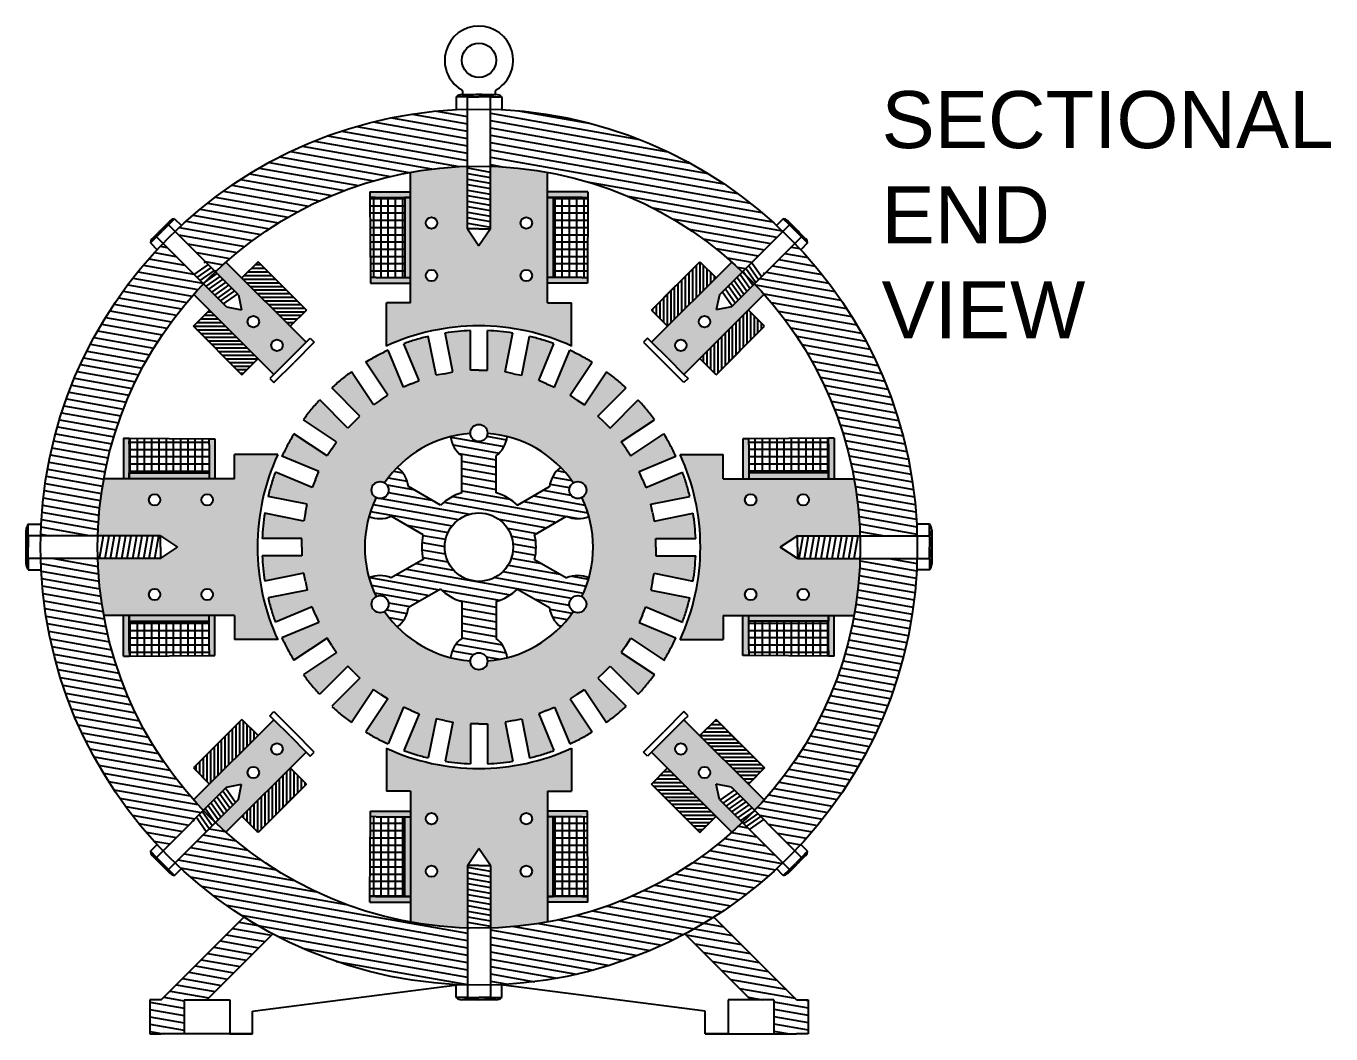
# Model space of a CAD drawing. Header units: centimetres. Extents: x 354 to 591, y 120 to 208.
# Drawn here: x 354.4 to 468.6, y 119.8 to 208.1 of the extents above; entities that cross this region are included whole.
import ezdxf

# ---------------------------------------------------------------- set-up
doc = ezdxf.new("R2010")
doc.units = ezdxf.units.CM
doc.styles.get("Standard").update_dxf_attribs({"font": 'arial_0.ttf'})
pattern_1 = [(90, (556.50316, -231.54), (-0.635, 1e-16), []), (180, (556.50316, -231.54), (-4e-18, -0.635), [])]
pattern_2 = [(180, (556.50316, -231.54003), (-4e-17, -0.3175), [])]
pattern_3 = [(180, (788.0432, 324.9631), (2e-16, -0.635), []), (270, (788.0432, 324.9631), (0.635, 2e-16), [])]
pattern_4 = [(270, (788.04318, 324.96313), (0.3175, 9e-17), [])]
pattern_5 = [(270, (231.54, 556.50316), (0.635, 4e-17), []), (360, (231.54, 556.50316), (-1e-16, 0.635), [])]
pattern_6 = [(360, (231.54003, 556.50316), (-3e-17, 0.3175), [])]

msp = doc.modelspace()

# ---------------------------------------------------------------- hatches: boundary and pattern name
h = msp.add_hatch()
h.set_pattern_fill('ANSI31', color=256, scale=0.2, angle=125)
h.paths.add_polyline_path([(395.52, 167.25), (395.52, 170.48, 0.203222), (396.5, 172.17, 0.043938), (394.77, 172.45, -0.963177), (393.27, 172.45, 0.043938), (391.54, 172.17, 0.203222), (392.52, 170.48), (392.52, 167.25, 0.109892), (390.64, 166.17), (387.84, 167.78, 0.203222), (386.87, 169.47, 0.043938), (385.76, 168.12, -0.257924), (386.11, 167.48, -0.564914), (385.01, 166.82, 0.043938), (384.39, 165.18, 0.203222), (386.34, 165.18), (389.14, 163.57, 0.109892), (389.14, 161.4), (386.34, 159.78, 0.203222), (384.39, 159.79, 0.043938), (385.01, 158.14, -0.564914), (386.11, 157.48, -0.257924), (385.76, 156.85, 0.043938), (386.87, 155.49, 0.203222), (387.84, 157.18), (390.64, 158.8, 0.109892), (392.52, 157.71), (392.52, 154.48, 0.203222), (391.54, 152.79, 0.043938), (393.27, 152.51, -0.963177), (394.77, 152.51, 0.043938), (396.5, 152.79, 0.203222), (395.52, 154.48), (395.52, 157.71, 0.109892), (397.4, 158.8), (400.2, 157.18, 0.203222), (401.17, 155.49, 0.043938), (402.28, 156.85, -0.257924), (401.93, 157.48, -0.564914), (403.03, 158.14, 0.043938), (403.65, 159.79, 0.203222), (401.7, 159.78), (398.9, 161.4, 0.109892), (398.9, 163.57), (401.7, 165.18, 0.203222), (403.65, 165.18, 0.043938), (403.03, 166.82, -0.564914), (401.93, 167.48, -0.257924), (402.28, 168.12, 0.043938), (401.17, 169.47, 0.203222), (400.2, 167.78), (397.4, 166.17, 0.109892)])
h.paths.add_polyline_path([(397.02, 162.48, -1), (391.02, 162.48, -1)], flags=16)
h.paths.add_polyline_path([(421.7, 189.1), (418.16, 185.56, -0.185328), (427.41, 163.48), (432.41, 163.48, 0.187094)])
h.paths.add_polyline_path([(432.41, 161.48), (427.41, 161.48, -0.185328), (418.16, 139.4), (421.7, 135.86, 0.187094)])
h.paths.add_polyline_path([(420.64, 134.8), (417.1, 138.34, -0.185328), (395.02, 129.1), (395.02, 124.09, 0.187094)])
h.paths.add_polyline_path([(393.02, 129.1, -0.185328), (370.94, 138.34), (367.4, 134.8, 0.187094), (393.02, 124.09)])
h.paths.add_polyline_path([(360.64, 161.48), (355.63, 161.48, 0.187094), (366.34, 135.86), (369.88, 139.4, -0.185328)])
h.paths.add_polyline_path([(369.88, 185.56), (366.34, 189.1, 0.187094), (355.63, 163.48), (360.64, 163.48, -0.185328)])
h.paths.add_polyline_path([(393.02, 195.87), (393.02, 200.87, 0.187094), (367.4, 190.16), (370.94, 186.62, -0.185328)])
h.paths.add_polyline_path([(395.02, 200.87), (395.02, 195.87, -0.185328), (417.1, 186.62), (420.64, 190.16, 0.187094)])
h = msp.add_hatch(color=256)
h.dxf.hatch_style = 1
h.set_gradient(color1=(192, 192, 192), color2=(128, 128, 128), name='SPHERICAL')
h.paths.add_polyline_path([(400.02, 195.34, 0.037687), (395.02, 195.87), (395.02, 190.38), (394.02, 188.88), (393.02, 190.38), (393.02, 195.87, 0.037687), (388.02, 195.34), (388.02, 183.88), (385.91, 183.88), (385.91, 180.1, -0.108262), (394.02, 181.88, -0.108262), (402.13, 180.1), (402.13, 183.88), (400.02, 183.88)])
h.paths.add_polyline_path([(390.37, 186.28, -1), (389.37, 186.28, -1)], flags=16)
h.paths.add_polyline_path([(389.37, 190.89, -1), (390.37, 190.89, -1)], flags=16)
h.paths.add_polyline_path([(398.67, 186.28, -1), (397.67, 186.28, -1)], flags=16)
h.paths.add_polyline_path([(397.67, 190.89, -1), (398.67, 190.89, -1)], flags=16)
h.paths.add_polyline_path([(421.92, 163.48), (427.41, 163.48, 0.037687), (426.88, 168.48), (415.42, 168.48), (415.42, 170.59), (411.64, 170.59, -0.108262), (413.42, 162.48, -0.108262), (411.64, 154.37), (415.42, 154.37), (415.42, 156.48), (426.88, 156.48, 0.037687), (427.41, 161.48), (421.92, 161.48), (420.42, 162.48)])
h.paths.add_polyline_path([(417.32, 166.63, -1), (418.32, 166.63, -1)], flags=16)
h.paths.add_polyline_path([(418.32, 158.33, -1), (417.32, 158.33, -1)], flags=16)
h.paths.add_polyline_path([(421.93, 166.63, -1), (422.93, 166.63, -1)], flags=16)
h.paths.add_polyline_path([(422.93, 158.33, -1), (421.93, 158.33, -1)], flags=16)
h.paths.add_polyline_path([(400.02, 141.08), (402.13, 141.08), (402.13, 144.86, -0.108262), (394.02, 143.08, -0.108262), (385.91, 144.86), (385.91, 141.08), (388.02, 141.08), (388.02, 129.62, 0.037687), (393.02, 129.1), (393.02, 134.58), (394.02, 136.08), (395.02, 134.58), (395.02, 129.1, 0.037687), (400.02, 129.62)])
h.paths.add_polyline_path([(398.67, 138.68, -1), (397.67, 138.68, -1)], flags=16)
h.paths.add_polyline_path([(389.37, 138.68, -1), (390.37, 138.68, -1)], flags=16)
h.paths.add_polyline_path([(398.67, 134.07, -1), (397.67, 134.07, -1)], flags=16)
h.paths.add_polyline_path([(390.37, 134.07, -1), (389.37, 134.07, -1)], flags=16)
h.paths.add_polyline_path([(376.4, 170.59), (372.62, 170.59), (372.62, 168.48), (361.16, 168.48, 0.037687), (360.64, 163.48), (366.12, 163.48), (367.62, 162.48), (366.12, 161.48), (360.64, 161.48, 0.037687), (361.16, 156.48), (372.62, 156.48), (372.62, 154.37), (376.4, 154.37, -0.108262), (374.62, 162.48, -0.108262)])
h.paths.add_polyline_path([(369.72, 166.63, -1), (370.72, 166.63, -1)], flags=16)
h.paths.add_polyline_path([(365.11, 166.63, -1), (366.11, 166.63, -1)], flags=16)
h.paths.add_polyline_path([(370.72, 158.33, -1), (369.72, 158.33, -1)], flags=16)
h.paths.add_polyline_path([(366.11, 158.33, -1), (365.11, 158.33, -1)], flags=16)
h.paths.add_polyline_path([(419.01, 184.64, 0.009365), (418.16, 185.56), (416.14, 183.54), (414.81, 183.27), (415.08, 184.6), (417.1, 186.62, 0.009365), (416.18, 187.47), (409.15, 180.44), (410.57, 179.03), (411.98, 177.61)])
h.paths.add_polyline_path([(413.28, 182.24, -1), (414.28, 182.24, -1)], flags=16)
h.paths.add_polyline_path([(412.21, 180.17, -1), (411.21, 180.17, -1)], flags=16)
h.paths.add_polyline_path([(371.86, 187.47, 0.009365), (370.94, 186.62), (372.97, 184.6), (373.23, 183.27), (371.91, 183.54), (369.88, 185.56, 0.009365), (369.03, 184.64), (376.06, 177.61), (377.48, 179.03), (378.89, 180.44)])
h.paths.add_polyline_path([(376.83, 180.17, -1), (375.83, 180.17, -1)], flags=16)
h.paths.add_polyline_path([(373.76, 182.24, -1), (374.76, 182.24, -1)], flags=16)
h.paths.add_polyline_path([(378.89, 144.52), (377.48, 145.94), (376.06, 147.35), (369.03, 140.32, 0.009365), (369.88, 139.4), (371.91, 141.43), (373.23, 141.69), (372.97, 140.37), (370.94, 138.34, 0.009365), (371.86, 137.49)])
h.paths.add_polyline_path([(375.83, 144.79, -1), (376.83, 144.79, -1)], flags=16)
h.paths.add_polyline_path([(374.76, 142.72, -1), (373.76, 142.72, -1)], flags=16)
h.paths.add_polyline_path([(411.98, 147.35), (410.57, 145.94), (409.15, 144.52), (416.18, 137.49, 0.009365), (417.1, 138.34), (415.08, 140.37), (414.81, 141.69), (416.14, 141.43), (418.16, 139.4, 0.009365), (419.01, 140.32)])
h.paths.add_polyline_path([(414.28, 142.72, -1), (413.28, 142.72, -1)], flags=16)
h.paths.add_polyline_path([(411.21, 144.79, -1), (412.21, 144.79, -1)], flags=16)
h = msp.add_hatch()
h.set_pattern_fill('ANSI31', color=256, scale=0.15, angle=125)
h.paths.add_polyline_path([(395.02, 195.87, 0.014973), (393.02, 195.87), (393.02, 190.38), (394.02, 190.38), (395.02, 190.38)])
h = msp.add_hatch(color=256)
h.dxf.hatch_style = 1
h.paths.add_polyline_path([(384.47, 193.61), (388.02, 193.61), (388.02, 193.11), (387.52, 193.11), (384.97, 193.11), (384.47, 193.11), (384.47, 193.11)])
h.paths.add_polyline_path([(384.52, 186.11), (385.02, 186.11), (388.02, 186.11), (388.02, 185.61), (384.52, 185.61)])
h.paths.add_polyline_path([(387.52, 193.11), (388.02, 193.11), (388.02, 186.11), (387.52, 186.11)])
h = msp.add_hatch(color=256)
h.dxf.hatch_style = 1
h.paths.add_polyline_path([(403.57, 193.61), (400.02, 193.61), (400.02, 193.11), (400.52, 193.11), (403.07, 193.11), (403.57, 193.11), (403.57, 193.11)])
h.paths.add_polyline_path([(403.52, 186.11), (403.02, 186.11), (400.02, 186.11), (400.02, 185.61), (403.52, 185.61)])
h.paths.add_polyline_path([(400.52, 193.11), (400.02, 193.11), (400.02, 186.11), (400.52, 186.11)])
h = msp.add_hatch()
h.set_pattern_fill('NET', color=256, scale=0.2)
h.paths.add_polyline_path([(384.52, 186.11), (385.02, 186.11), (387.52, 186.11), (387.52, 193.11), (384.97, 193.11), (384.47, 193.11)])
h = msp.add_hatch()
h.set_pattern_fill('NET', color=256, scale=0.2)
h.paths.add_polyline_path([(403.57, 193.11), (403.07, 193.11), (400.52, 193.11), (400.52, 186.11), (403.02, 186.11), (403.52, 186.11)])
h = msp.add_hatch()
h.set_pattern_fill('ANSI31', color=256, scale=0.1125, angle=170)
h.set_pattern_definition([(215, (264.44072, -125.86058), (0.20487433, -0.29259087), [])])
h.paths.add_polyline_path([(370.06, 187.51, 0.014973), (369, 186.44), (371.91, 183.54), (372.44, 184.07), (372.97, 184.6)])
h = msp.add_hatch()
h.set_pattern_fill('ANSI31', color=256, scale=0.1, angle=135)
h.set_pattern_definition(pattern_2)
h.paths.add_polyline_path([(374.67, 187.49), (373.25, 186.08), (377.5, 181.84), (378.91, 183.25)])
h = msp.add_hatch()
h.set_pattern_fill('ANSI31', color=256, scale=0.1, angle=45)
h.paths.add_polyline_path([(409.13, 183.25), (410.55, 181.84), (414.79, 186.08), (413.38, 187.49)])
h = msp.add_hatch()
h.set_pattern_fill('ANSI31', color=256, scale=0.1125, angle=80)
h.set_pattern_definition([(125, (105.67945, 292.06243), (-0.29259087, -0.20487433), [])])
h.paths.add_polyline_path([(419.05, 186.44, 0.014973), (417.98, 187.51), (415.08, 184.6), (415.61, 184.07), (416.14, 183.54)])
h = msp.add_hatch()
h.set_pattern_fill('ANSI31', color=256, scale=0.1, angle=135)
h.set_pattern_definition(pattern_2)
h.paths.add_polyline_path([(373.25, 177.59), (374.67, 179.01), (370.43, 183.25), (369.01, 181.84)])
h = msp.add_hatch()
h.set_pattern_fill('ANSI31', color=256, scale=0.1, angle=45)
h.paths.add_polyline_path([(419.03, 181.84), (417.62, 183.25), (413.38, 179.01), (414.79, 177.59)])
h = msp.add_hatch(color=256)
h.dxf.hatch_style = 1
h.set_gradient(color1=(192, 192, 192), color2=(128, 128, 128), name='INVSPHERICAL')
h.paths.add_polyline_path([(409.22, 165.51), (409.08, 166.24), (412.5, 166.92, 0.014674), (412.2, 168, 0.014674), (411.85, 169.05), (408.63, 167.72), (408.34, 168.41), (408.05, 169.11), (411.27, 170.44, 0.014674), (410.78, 171.44, 0.014674), (410.22, 172.41), (407.33, 170.47), (406.91, 171.09), (406.49, 171.72), (409.39, 173.65, 0.014674), (408.71, 174.54, 0.014674), (407.98, 175.38), (405.51, 172.91), (404.98, 173.44), (404.45, 173.97), (406.92, 176.44, 0.014674), (406.08, 177.17, 0.014674), (405.19, 177.85), (403.26, 174.95), (402.63, 175.37), (402.01, 175.79), (403.95, 178.68, 0.014674), (402.98, 179.24, 0.014674), (401.98, 179.73), (400.65, 176.51), (399.95, 176.8), (399.26, 177.09), (400.59, 180.31, 0.014674), (399.54, 180.66, 0.014674), (398.46, 180.96), (397.78, 177.54), (397.05, 177.68), (396.31, 177.83), (396.99, 181.25, 0.014674), (395.88, 181.39, 0.014674), (394.77, 181.47), (394.77, 177.98), (394.02, 177.98), (393.27, 177.98), (393.27, 181.47, 0.014674), (392.16, 181.39, 0.014674), (391.05, 181.25), (391.73, 177.83), (391, 177.68), (390.26, 177.54), (389.58, 180.96, 0.014674), (388.51, 180.66, 0.014674), (387.45, 180.31), (388.78, 177.09), (388.09, 176.8), (387.4, 176.51), (386.06, 179.73, 0.014674), (385.07, 179.24, 0.014674), (384.1, 178.68), (386.03, 175.79), (385.41, 175.37), (384.79, 174.95), (382.85, 177.85, 0.014674), (381.97, 177.17, 0.014674), (381.13, 176.44), (383.59, 173.97), (383.06, 173.44), (382.53, 172.91), (380.07, 175.38, 0.014674), (379.33, 174.54, 0.014674), (378.65, 173.65), (381.55, 171.72), (381.13, 171.09), (380.72, 170.47), (377.82, 172.41, 0.014674), (377.27, 171.44, 0.014674), (376.77, 170.44), (379.99, 169.11), (379.7, 168.41), (379.41, 167.72), (376.19, 169.05, 0.014674), (375.84, 168, 0.014674), (375.55, 166.92), (378.97, 166.24), (378.82, 165.51), (378.67, 164.77), (375.25, 165.45, 0.014674), (375.11, 164.34, 0.014674), (375.04, 163.23), (378.52, 163.23), (378.52, 162.48), (378.52, 161.73), (375.04, 161.73, 0.014674), (375.11, 160.62, 0.014674), (375.25, 159.51), (378.67, 160.19), (378.82, 159.46), (378.97, 158.72), (375.55, 158.04, 0.014674), (375.84, 156.97, 0.014674), (376.19, 155.91), (379.41, 157.24), (379.7, 156.55), (379.99, 155.86), (376.77, 154.52, 0.014674), (377.27, 153.53, 0.014674), (377.82, 152.56), (380.72, 154.49), (381.13, 153.87), (381.55, 153.25), (378.65, 151.31, 0.014674), (379.33, 150.43, 0.014674), (380.07, 149.59), (382.53, 152.05), (383.06, 151.52), (383.59, 150.99), (381.13, 148.53, 0.014674), (381.97, 147.79, 0.014674), (382.85, 147.11), (384.79, 150.01), (385.41, 149.59), (386.03, 149.18), (384.1, 146.28, 0.014674), (385.07, 145.73, 0.014674), (386.06, 145.23), (387.4, 148.45), (388.09, 148.16), (388.78, 147.87), (387.45, 144.65, 0.014674), (388.51, 144.3, 0.014674), (389.58, 144.01), (390.26, 147.43), (391, 147.28), (391.73, 147.13), (391.05, 143.71, 0.014674), (392.16, 143.57, 0.014674), (393.27, 143.5), (393.27, 146.98), (394.02, 146.98), (394.77, 146.98), (394.77, 143.5, 0.014674), (395.88, 143.57, 0.014674), (396.99, 143.71), (396.31, 147.13), (397.05, 147.28), (397.78, 147.43), (398.46, 144.01, 0.014674), (399.54, 144.3, 0.014674), (400.59, 144.65), (399.26, 147.87), (399.95, 148.16), (400.65, 148.45), (401.98, 145.23, 0.014674), (402.98, 145.73, 0.014674), (403.95, 146.28), (402.01, 149.18), (402.63, 149.59), (403.26, 150.01), (405.19, 147.11, 0.014674), (406.08, 147.79, 0.014674), (406.92, 148.53), (404.45, 150.99), (404.98, 151.52), (405.51, 152.05), (407.98, 149.59, 0.014674), (408.71, 150.43, 0.014674), (409.39, 151.31), (406.49, 153.25), (406.91, 153.87), (407.33, 154.49), (410.22, 152.56, 0.014674), (410.78, 153.53, 0.014674), (411.27, 154.52), (408.05, 155.86), (408.34, 156.55), (408.63, 157.24), (411.85, 155.91, 0.014674), (412.2, 156.97, 0.014674), (412.5, 158.04), (409.08, 158.72), (409.22, 159.46), (409.37, 160.19), (412.79, 159.51, 0.014674), (412.93, 160.62, 0.014674), (413.01, 161.73), (409.52, 161.73), (409.52, 162.48), (409.52, 163.23), (413.01, 163.23, 0.014674), (412.93, 164.34, 0.014674), (412.79, 165.45), (409.37, 164.77)])
h.paths.add_polyline_path([(403.03, 158.14, -0.278025), (403.43, 157.48, -0.589922), (402.28, 156.85, -0.228129), (394.77, 152.51, -1.03823), (393.27, 152.51, -0.228129), (385.76, 156.85, -0.589922), (384.61, 157.48, -0.278025), (385.01, 158.14, -0.228129), (385.01, 166.82, -0.278025), (384.61, 167.48, -0.589922), (385.76, 168.12, -0.228129), (393.27, 172.45, -1.03823), (394.77, 172.45, -0.228129), (402.28, 168.12, -0.589922), (403.43, 167.48, -0.278025), (403.03, 166.82, -0.228129)], flags=16)
h.paths.add_polyline_path([(397.02, 162.48, -1), (391.02, 162.48, -1)], flags=0)
h = msp.add_hatch(color=256)
h.dxf.hatch_style = 1
h.paths.add_polyline_path([(362.89, 172.03), (362.89, 168.48), (363.39, 168.48), (363.39, 168.98), (363.39, 171.53), (363.4, 172.03), (363.39, 172.03)])
h.paths.add_polyline_path([(370.4, 171.98), (370.39, 171.48), (370.39, 168.48), (370.89, 168.48), (370.89, 171.98)])
h.paths.add_polyline_path([(363.39, 168.98), (363.39, 168.48), (370.39, 168.48), (370.39, 168.98)])
h = msp.add_hatch()
h.set_pattern_fill('NET', color=256, scale=0.2, angle=90)
h.set_pattern_definition(pattern_1)
h.paths.add_polyline_path([(363.4, 172.03), (363.39, 171.53), (363.39, 168.98), (370.39, 168.98), (370.39, 171.48), (370.4, 171.98)])
h = msp.add_hatch(color=256)
h.dxf.hatch_style = 1
h.paths.add_polyline_path([(425.15, 172.03), (425.15, 168.48), (424.65, 168.48), (424.65, 168.98), (424.65, 171.53), (424.65, 172.03), (424.65, 172.03)])
h.paths.add_polyline_path([(417.65, 171.98), (417.65, 171.48), (417.65, 168.48), (417.15, 168.48), (417.15, 171.98)])
h.paths.add_polyline_path([(424.65, 168.98), (424.65, 168.48), (417.65, 168.48), (417.65, 168.98)])
h = msp.add_hatch()
h.set_pattern_fill('NET', color=256, scale=0.2, angle=-90)
h.set_pattern_definition(pattern_5)
h.paths.add_polyline_path([(417.65, 171.98), (417.65, 171.48), (417.65, 168.98), (424.65, 168.98), (424.65, 171.53), (424.65, 172.03)])
h = msp.add_hatch()
h.set_pattern_fill('ANSI31', color=256, scale=0.15, angle=215)
h.set_pattern_definition([(260, (556.50316, -231.54003), (0.4690147, -0.08269994), [])])
h.paths.add_polyline_path([(360.64, 163.48, 0.014973), (360.64, 161.48), (366.12, 161.48), (366.12, 162.48), (366.12, 163.48)])
h = msp.add_hatch()
h.set_pattern_fill('ANSI31', color=256, scale=0.15, angle=35)
h.set_pattern_definition([(80, (231.54003, 556.50316), (-0.4690147, 0.08269994), [])])
h.paths.add_polyline_path([(427.41, 161.48, 0.014973), (427.41, 163.48), (421.92, 163.48), (421.92, 162.48), (421.92, 161.48)])
h = msp.add_hatch(color=256)
h.dxf.hatch_style = 1
h.paths.add_polyline_path([(362.89, 152.93), (362.89, 156.48), (363.39, 156.48), (363.39, 155.98), (363.39, 153.43), (363.4, 152.93), (363.39, 152.93)])
h.paths.add_polyline_path([(370.4, 152.98), (370.39, 153.48), (370.39, 156.48), (370.89, 156.48), (370.89, 152.98)])
h.paths.add_polyline_path([(363.39, 155.98), (363.39, 156.48), (370.39, 156.48), (370.39, 155.98)])
h = msp.add_hatch()
h.set_pattern_fill('NET', color=256, scale=0.2, angle=90)
h.set_pattern_definition(pattern_1)
h.paths.add_polyline_path([(370.4, 152.98), (370.39, 153.48), (370.39, 155.98), (363.39, 155.98), (363.39, 153.43), (363.4, 152.93)])
h = msp.add_hatch(color=256)
h.dxf.hatch_style = 1
h.paths.add_polyline_path([(425.15, 152.93), (425.15, 156.48), (424.65, 156.48), (424.65, 155.98), (424.65, 153.43), (424.65, 152.93), (424.65, 152.93)])
h.paths.add_polyline_path([(417.65, 152.98), (417.65, 153.48), (417.65, 156.48), (417.15, 156.48), (417.15, 152.98)])
h.paths.add_polyline_path([(424.65, 155.98), (424.65, 156.48), (417.65, 156.48), (417.65, 155.98)])
h = msp.add_hatch()
h.set_pattern_fill('NET', color=256, scale=0.2, angle=-90)
h.set_pattern_definition(pattern_5)
h.paths.add_polyline_path([(424.65, 152.93), (424.65, 153.43), (424.65, 155.98), (417.65, 155.98), (417.65, 153.48), (417.65, 152.98)])
h = msp.add_hatch()
h.set_pattern_fill('ANSI31', color=256, scale=0.1, angle=-135)
h.set_pattern_definition(pattern_4)
h.paths.add_polyline_path([(369.01, 143.13), (370.43, 141.71), (374.67, 145.96), (373.25, 147.37)])
h = msp.add_hatch()
h.set_pattern_fill('ANSI31', color=256, scale=0.1, angle=-45)
h.set_pattern_definition(pattern_6)
h.paths.add_polyline_path([(414.79, 147.37), (413.38, 145.96), (417.62, 141.71), (419.03, 143.13)])
h = msp.add_hatch()
h.set_pattern_fill('ANSI31', color=256, scale=0.1, angle=-135)
h.set_pattern_definition(pattern_4)
h.paths.add_polyline_path([(378.91, 141.71), (377.5, 143.13), (373.25, 138.89), (374.67, 137.47)])
h = msp.add_hatch()
h.set_pattern_fill('ANSI31', color=256, scale=0.1, angle=-45)
h.set_pattern_definition(pattern_6)
h.paths.add_polyline_path([(413.38, 137.47), (414.79, 138.89), (410.55, 143.13), (409.13, 141.71)])
h = msp.add_hatch()
h.set_pattern_fill('ANSI31', color=256, scale=0.1125, angle=-100)
h.set_pattern_definition([(305, (682.36373, 32.9007), (0.29259087, 0.20487433), [])])
h.paths.add_polyline_path([(369, 138.52, 0.014973), (370.06, 137.46), (372.97, 140.37), (372.44, 140.9), (371.91, 141.43)])
h = msp.add_hatch()
h.set_pattern_fill('ANSI31', color=256, scale=0.1125, angle=-10)
h.set_pattern_definition([(35, (523.60246, 450.8237), (-0.20487433, 0.29259087), [])])
h.paths.add_polyline_path([(417.98, 137.46, 0.014973), (419.05, 138.52), (416.14, 141.43), (415.61, 140.9), (415.08, 140.37)])
h = msp.add_hatch(color=256)
h.dxf.hatch_style = 1
h.paths.add_polyline_path([(384.47, 131.35), (388.02, 131.35), (388.02, 131.85), (387.52, 131.85), (384.97, 131.85), (384.47, 131.86), (384.47, 131.85)])
h.paths.add_polyline_path([(384.52, 138.86), (385.02, 138.85), (388.02, 138.85), (388.02, 139.35), (384.52, 139.35)])
h.paths.add_polyline_path([(387.52, 131.85), (388.02, 131.85), (388.02, 138.85), (387.52, 138.85)])
h = msp.add_hatch()
h.set_pattern_fill('NET', color=256, scale=0.2, angle=-180)
h.set_pattern_definition(pattern_3)
h.paths.add_polyline_path([(384.47, 131.86), (384.97, 131.85), (387.52, 131.85), (387.52, 138.85), (385.02, 138.85), (384.52, 138.86)])
h = msp.add_hatch(color=256)
h.dxf.hatch_style = 1
h.paths.add_polyline_path([(403.57, 131.35), (400.02, 131.35), (400.02, 131.85), (400.52, 131.85), (403.07, 131.85), (403.57, 131.86), (403.57, 131.85)])
h.paths.add_polyline_path([(403.52, 138.86), (403.02, 138.85), (400.02, 138.85), (400.02, 139.35), (403.52, 139.35)])
h.paths.add_polyline_path([(400.52, 131.85), (400.02, 131.85), (400.02, 138.85), (400.52, 138.85)])
h = msp.add_hatch()
h.set_pattern_fill('NET', color=256, scale=0.2, angle=-180)
h.set_pattern_definition(pattern_3)
h.paths.add_polyline_path([(403.52, 138.86), (403.02, 138.85), (400.52, 138.85), (400.52, 131.85), (403.07, 131.85), (403.57, 131.86)])
h = msp.add_hatch()
h.set_pattern_fill('ANSI31', color=256, scale=0.15, angle=-55)
h.set_pattern_definition([(350, (788.0432, 324.96313), (0.08269994, 0.4690147), [])])
h.paths.add_polyline_path([(393.02, 129.1, 0.014973), (395.02, 129.1), (395.02, 134.58), (394.02, 134.58), (393.02, 134.58)])
h = msp.add_hatch()
h.set_pattern_fill('ANSI31', color=256, scale=0.2, angle=125)
h.paths.add_polyline_path([(414.6, 130.06, -0.019051), (412.07, 128.59), (417.85, 122.81), (419.85, 122.81), (419.85, 119.81), (421.85, 119.81), (422.85, 119.81), (422.85, 122.81), (421.85, 122.81)])
h.paths.add_polyline_path([(375.97, 128.59, -0.019051), (373.44, 130.06), (366.2, 122.81), (365.2, 122.81), (365.2, 119.81), (366.2, 119.81), (368.2, 119.81), (368.2, 122.81), (370.2, 122.81)])

# ---------------------------------------------------------------- linework, layer by layer
for p, q in [((393.02, 201.95), (392.02, 201.95)), ((392.02, 201.95), (392.02, 200.83)), ((392.52, 202.15), (395.52, 202.15)), ((393.02, 201.95), (394.02, 201.95)), ((393.02, 190.38), (393.02, 201.95)), ((395.02, 201.95), (394.02, 201.95)), ((395.02, 201.95), (396.02, 201.95)), ((395.02, 190.38), (395.02, 201.95)), ((396.02, 201.95), (396.02, 200.83)), ((388.02, 183.88), (388.02, 195.34)), ((400.02, 183.88), (400.02, 195.34)), ((384.47, 193.61), (388.02, 193.61)), ((384.47, 193.61), (384.47, 193.11)), ((403.57, 193.61), (400.02, 193.61)), ((403.57, 193.61), (403.57, 193.11)), ((384.97, 193.11), (384.47, 193.11)), ((384.47, 193.11), (384.52, 186.11)), ((384.97, 193.11), (388.02, 193.11)), ((388.02, 193.11), (387.52, 193.11)), ((387.52, 193.11), (387.52, 186.11)), ((403.07, 193.11), (400.02, 193.11)), ((400.02, 193.11), (400.52, 193.11)), ((400.52, 193.11), (400.52, 186.11)), ((403.07, 193.11), (403.57, 193.11)), ((403.57, 193.11), (403.52, 186.11)), ((365.4, 189.51), (366.99, 191.1)), ((366.83, 190.73), (367.36, 191.26)), ((367.36, 191.26), (367.96, 190.67)), ((420.68, 191.26), (420.09, 190.67)), ((421.21, 190.73), (420.68, 191.26)), ((421.05, 191.1), (422.64, 189.51)), ((365.77, 189.67), (366.3, 190.2)), ((366.83, 190.73), (366.3, 190.2)), ((372.97, 184.6), (366.83, 190.73)), ((394.02, 190.38), (393.02, 190.38)), ((393.02, 190.38), (394.02, 188.88)), ((394.02, 190.38), (395.02, 190.38)), ((395.02, 190.38), (394.02, 188.88)), ((415.08, 184.6), (421.21, 190.73)), ((421.21, 190.73), (421.74, 190.2)), ((422.27, 189.67), (421.74, 190.2)), ((365.77, 189.67), (365.24, 189.14)), ((365.24, 189.14), (365.84, 188.55)), ((371.91, 183.54), (365.77, 189.67)), ((416.14, 183.54), (422.27, 189.67)), ((422.8, 189.14), (422.21, 188.55)), ((422.27, 189.67), (422.8, 189.14)), ((378.89, 180.44), (371.86, 187.47)), ((374.67, 187.49), (373.25, 186.08)), ((378.91, 183.25), (374.67, 187.49)), ((409.13, 183.25), (413.38, 187.49)), ((409.15, 180.44), (416.18, 187.47)), ((413.38, 187.49), (414.79, 186.08)), ((376.79, 185.37), (378.91, 183.25)), ((385.02, 186.11), (384.52, 186.11)), ((384.52, 186.11), (384.52, 185.61)), ((384.53, 185.61), (388.02, 185.61)), ((385.02, 186.11), (388.02, 186.11)), ((403.02, 186.11), (400.02, 186.11)), ((403.52, 185.61), (400.02, 185.61)), ((403.02, 186.11), (403.52, 186.11)), ((403.52, 186.11), (403.52, 185.61)), ((411.25, 185.37), (409.13, 183.25)), ((376.06, 177.61), (369.03, 184.64)), ((372.97, 184.6), (373.23, 183.27)), ((411.98, 177.61), (419.01, 184.64)), ((415.08, 184.6), (414.81, 183.27)), ((369.01, 181.84), (370.43, 183.25)), ((371.91, 183.54), (373.23, 183.27)), ((378.91, 183.25), (377.5, 181.84)), ((388.02, 183.88), (385.91, 183.88)), ((385.91, 180.1), (385.91, 183.88)), ((400.02, 183.88), (402.13, 183.88)), ((402.13, 180.1), (402.13, 183.88)), ((409.13, 183.25), (410.55, 181.84)), ((416.14, 183.54), (414.81, 183.27)), ((419.03, 181.84), (417.62, 183.25)), ((373.25, 177.59), (369.01, 181.84)), ((414.79, 177.59), (419.03, 181.84)), ((378.89, 180.44), (379.24, 180.8)), ((379.24, 180.8), (379.6, 180.44)), ((390.26, 177.54), (389.58, 180.96)), ((391.73, 177.83), (391.05, 181.25)), ((393.27, 177.98), (393.27, 181.47)), ((394.77, 177.98), (394.77, 181.47)), ((396.31, 177.83), (396.99, 181.25)), ((397.78, 177.54), (398.46, 180.96)), ((408.8, 180.8), (408.45, 180.44)), ((409.15, 180.44), (408.8, 180.8)), ((371.13, 179.71), (373.25, 177.59)), ((377.48, 179.03), (378.89, 180.44)), ((379.6, 180.44), (377.83, 178.67)), ((387.4, 176.51), (386.06, 179.73)), ((388.78, 177.09), (387.45, 180.31)), ((399.26, 177.09), (400.59, 180.31)), ((400.65, 176.51), (401.98, 179.73)), ((408.45, 180.44), (410.21, 178.67)), ((410.57, 179.03), (409.15, 180.44)), ((416.91, 179.71), (414.79, 177.59)), ((373.25, 177.59), (374.67, 179.01)), ((377.48, 179.03), (376.06, 177.61)), ((376.06, 176.91), (377.83, 178.67)), ((386.03, 175.79), (384.1, 178.68)), ((402.01, 175.79), (403.95, 178.68)), ((411.98, 176.91), (410.21, 178.67)), ((410.57, 179.03), (411.98, 177.61)), ((414.79, 177.59), (413.38, 179.01)), ((376.06, 177.61), (375.71, 177.26)), ((375.71, 177.26), (376.06, 176.91)), ((384.79, 174.95), (382.85, 177.85)), ((391, 177.68), (390.26, 177.54)), ((391, 177.68), (391.73, 177.83)), ((394.02, 177.98), (393.27, 177.98)), ((394.02, 177.98), (394.77, 177.98)), ((397.05, 177.68), (396.31, 177.83)), ((397.05, 177.68), (397.78, 177.54)), ((403.26, 174.95), (405.19, 177.85)), ((411.98, 177.61), (412.34, 177.26)), ((412.34, 177.26), (411.98, 176.91)), ((383.59, 173.97), (381.13, 176.44)), ((388.09, 176.8), (387.4, 176.51)), ((388.09, 176.8), (388.78, 177.09)), ((399.95, 176.8), (399.26, 177.09)), ((399.95, 176.8), (400.65, 176.51)), ((404.45, 173.97), (406.92, 176.44)), ((382.53, 172.91), (380.07, 175.38)), ((385.41, 175.37), (384.79, 174.95)), ((385.41, 175.37), (386.03, 175.79)), ((402.63, 175.37), (402.01, 175.79)), ((402.63, 175.37), (403.26, 174.95)), ((405.51, 172.91), (407.98, 175.38)), ((383.06, 173.44), (383.59, 173.97)), ((404.98, 173.44), (404.45, 173.97)), ((381.55, 171.72), (378.65, 173.65)), ((383.06, 173.44), (382.53, 172.91)), ((404.98, 173.44), (405.51, 172.91)), ((406.49, 171.72), (409.39, 173.65)), ((362.89, 172.03), (362.89, 168.48)), ((362.89, 172.03), (363.39, 172.03)), ((363.39, 171.53), (363.4, 172.03)), ((363.39, 172.03), (370.4, 171.98)), ((363.39, 171.53), (363.39, 168.48)), ((370.39, 171.48), (370.4, 171.98)), ((370.39, 171.48), (370.39, 168.48)), ((370.4, 171.98), (370.89, 171.98)), ((370.89, 171.98), (370.89, 168.48)), ((380.72, 170.47), (377.82, 172.41)), ((381.13, 171.09), (381.55, 171.72)), ((406.91, 171.09), (406.49, 171.72)), ((407.33, 170.47), (410.22, 172.41)), ((417.15, 171.98), (417.15, 168.48)), ((417.65, 171.98), (417.15, 171.98)), ((424.65, 172.03), (417.65, 171.98)), ((417.65, 171.48), (417.65, 171.98)), ((417.65, 171.48), (417.65, 168.48)), ((424.65, 171.53), (424.65, 172.03)), ((425.15, 172.03), (424.65, 172.03)), ((424.65, 171.53), (424.65, 168.48)), ((425.15, 172.03), (425.15, 168.48)), ((372.62, 168.48), (372.62, 170.59)), ((376.4, 170.59), (372.62, 170.59)), ((379.99, 169.11), (376.77, 170.44)), ((381.13, 171.09), (380.72, 170.47)), ((392.52, 167.25), (392.52, 170.48)), ((395.52, 167.25), (395.52, 170.48)), ((406.91, 171.09), (407.33, 170.47)), ((408.05, 169.11), (411.27, 170.44)), ((411.64, 170.59), (415.42, 170.59)), ((415.42, 168.48), (415.42, 170.59)), ((372.62, 168.48), (361.16, 168.48)), ((363.39, 168.48), (363.39, 168.98)), ((363.39, 168.98), (370.39, 168.98)), ((379.41, 167.72), (376.19, 169.05)), ((379.7, 168.41), (379.41, 167.72)), ((379.7, 168.41), (379.99, 169.11)), ((408.34, 168.41), (408.05, 169.11)), ((408.34, 168.41), (408.63, 167.72)), ((408.63, 167.72), (411.85, 169.05)), ((415.42, 168.48), (426.88, 168.48)), ((424.65, 168.98), (417.65, 168.98)), ((424.65, 168.48), (424.65, 168.98)), ((378.97, 166.24), (375.55, 166.92)), ((390.64, 166.17), (387.84, 167.78)), ((397.4, 166.17), (400.2, 167.78)), ((409.08, 166.24), (412.5, 166.92)), ((378.82, 165.51), (378.97, 166.24)), ((409.22, 165.51), (409.08, 166.24)), ((378.67, 164.77), (375.25, 165.45)), ((378.82, 165.51), (378.67, 164.77)), ((389.14, 163.57), (386.34, 165.18)), ((398.9, 163.57), (401.7, 165.18)), ((409.22, 165.51), (409.37, 164.77)), ((409.37, 164.77), (412.79, 165.45)), ((354.35, 160.98), (354.35, 163.98)), ((354.55, 163.48), (354.55, 164.48)), ((354.55, 164.48), (355.67, 164.48)), ((354.55, 163.48), (354.55, 162.48)), ((366.12, 163.48), (354.55, 163.48)), ((366.12, 162.48), (366.12, 163.48)), ((366.12, 163.48), (367.62, 162.48)), ((421.92, 163.48), (420.42, 162.48)), ((421.92, 163.48), (433.49, 163.48)), ((421.92, 162.48), (421.92, 163.48)), ((433.49, 164.48), (432.37, 164.48)), ((433.49, 163.48), (433.49, 164.48)), ((433.49, 163.48), (433.49, 162.48)), ((433.69, 163.98), (433.69, 160.98)), ((354.55, 161.48), (354.55, 162.48)), ((366.12, 162.48), (366.12, 161.48)), ((366.12, 161.48), (367.62, 162.48)), ((378.52, 163.23), (375.04, 163.23)), ((378.52, 162.48), (378.52, 163.23)), ((378.52, 162.48), (378.52, 161.73)), ((409.52, 162.48), (409.52, 163.23)), ((409.52, 163.23), (413.01, 163.23)), ((409.52, 162.48), (409.52, 161.73)), ((421.92, 161.48), (420.42, 162.48)), ((421.92, 162.48), (421.92, 161.48)), ((433.49, 161.48), (433.49, 162.48)), ((366.12, 161.48), (354.55, 161.48)), ((354.55, 161.48), (354.55, 160.48)), ((378.52, 161.73), (375.04, 161.73)), ((389.14, 161.4), (386.34, 159.78)), ((398.9, 161.4), (401.7, 159.78)), ((409.52, 161.73), (413.01, 161.73)), ((421.92, 161.48), (433.49, 161.48)), ((433.49, 161.48), (433.49, 160.48)), ((354.55, 160.48), (355.67, 160.48)), ((378.67, 160.19), (375.25, 159.51)), ((378.82, 159.46), (378.67, 160.19)), ((409.22, 159.46), (409.37, 160.19)), ((409.37, 160.19), (412.79, 159.51)), ((433.49, 160.48), (432.37, 160.48)), ((378.82, 159.46), (378.97, 158.72)), ((409.22, 159.46), (409.08, 158.72)), ((378.97, 158.72), (375.55, 158.04)), ((390.64, 158.8), (387.84, 157.18)), ((397.4, 158.8), (400.2, 157.18)), ((409.08, 158.72), (412.5, 158.04)), ((379.41, 157.24), (376.19, 155.91)), ((379.7, 156.55), (379.41, 157.24)), ((392.52, 157.71), (392.52, 154.48)), ((395.52, 157.71), (395.52, 154.48)), ((408.34, 156.55), (408.63, 157.24)), ((408.63, 157.24), (411.85, 155.91)), ((372.62, 156.48), (361.16, 156.48)), ((362.89, 152.93), (362.89, 156.48)), ((363.39, 153.43), (363.39, 156.48)), ((363.39, 156.48), (363.39, 155.98)), ((363.39, 155.98), (370.39, 155.98)), ((370.39, 153.48), (370.39, 156.48)), ((370.89, 152.98), (370.89, 156.48)), ((372.62, 156.48), (372.62, 154.37)), ((379.99, 155.86), (376.77, 154.52)), ((379.7, 156.55), (379.99, 155.86)), ((408.34, 156.55), (408.05, 155.86)), ((408.05, 155.86), (411.27, 154.52)), ((415.42, 156.48), (426.88, 156.48)), ((415.42, 156.48), (415.42, 154.37)), ((417.15, 152.98), (417.15, 156.48)), ((417.65, 153.48), (417.65, 156.48)), ((424.65, 155.98), (417.65, 155.98)), ((424.65, 153.43), (424.65, 156.48)), ((424.65, 156.48), (424.65, 155.98)), ((425.15, 152.93), (425.15, 156.48)), ((376.4, 154.37), (372.62, 154.37)), ((380.72, 154.49), (377.82, 152.56)), ((381.13, 153.87), (380.72, 154.49)), ((406.91, 153.87), (407.33, 154.49)), ((407.33, 154.49), (410.22, 152.56)), ((411.64, 154.37), (415.42, 154.37)), ((363.39, 153.43), (363.4, 152.93)), ((370.39, 153.48), (370.4, 152.98)), ((381.55, 153.25), (378.65, 151.31)), ((381.13, 153.87), (381.55, 153.25)), ((406.91, 153.87), (406.49, 153.25)), ((406.49, 153.25), (409.39, 151.31)), ((417.65, 153.48), (417.65, 152.98)), ((424.65, 153.43), (424.65, 152.93)), ((362.89, 152.93), (363.39, 152.93)), ((363.39, 152.93), (370.4, 152.98)), ((370.4, 152.98), (370.89, 152.98)), ((382.53, 152.05), (380.07, 149.59)), ((383.06, 151.52), (382.53, 152.05)), ((404.98, 151.52), (405.51, 152.05)), ((405.51, 152.05), (407.98, 149.59)), ((417.65, 152.98), (417.15, 152.98)), ((424.65, 152.93), (417.65, 152.98)), ((425.15, 152.93), (424.65, 152.93)), ((383.59, 150.99), (381.13, 148.53)), ((383.06, 151.52), (383.59, 150.99)), ((404.98, 151.52), (404.45, 150.99)), ((404.45, 150.99), (406.92, 148.53)), ((384.79, 150.01), (382.85, 147.11)), ((385.41, 149.59), (384.79, 150.01)), ((402.63, 149.59), (403.26, 150.01)), ((403.26, 150.01), (405.19, 147.11)), ((386.03, 149.18), (384.1, 146.28)), ((385.41, 149.59), (386.03, 149.18)), ((402.63, 149.59), (402.01, 149.18)), ((402.01, 149.18), (403.95, 146.28)), ((375.71, 147.7), (376.06, 148.06)), ((376.06, 147.35), (375.71, 147.7)), ((376.06, 148.06), (377.83, 146.29)), ((387.4, 148.45), (386.06, 145.23)), ((388.09, 148.16), (387.4, 148.45)), ((388.78, 147.87), (387.45, 144.65)), ((388.09, 148.16), (388.78, 147.87)), ((399.95, 148.16), (399.26, 147.87)), ((399.26, 147.87), (400.59, 144.65)), ((399.95, 148.16), (400.65, 148.45)), ((400.65, 148.45), (401.98, 145.23)), ((411.98, 148.06), (410.21, 146.29)), ((412.34, 147.7), (411.98, 148.06)), ((411.98, 147.35), (412.34, 147.7)), ((373.25, 147.37), (369.01, 143.13)), ((376.06, 147.35), (369.03, 140.32)), ((371.13, 145.25), (373.25, 147.37)), ((373.25, 147.37), (374.67, 145.96)), ((377.48, 145.94), (376.06, 147.35)), ((390.26, 147.43), (389.58, 144.01)), ((391, 147.28), (390.26, 147.43)), ((391, 147.28), (391.73, 147.13)), ((391.73, 147.13), (391.05, 143.71)), ((394.02, 146.98), (393.27, 146.98)), ((393.27, 146.98), (393.27, 143.5)), ((394.02, 146.98), (394.77, 146.98)), ((394.77, 146.98), (394.77, 143.5)), ((397.05, 147.28), (396.31, 147.13)), ((396.31, 147.13), (396.99, 143.71)), ((397.05, 147.28), (397.78, 147.43)), ((397.78, 147.43), (398.46, 144.01)), ((410.57, 145.94), (411.98, 147.35)), ((411.98, 147.35), (419.01, 140.32)), ((414.79, 147.37), (413.38, 145.96)), ((416.91, 145.25), (414.79, 147.37)), ((414.79, 147.37), (419.03, 143.13)), ((377.48, 145.94), (378.89, 144.52)), ((379.6, 144.52), (377.83, 146.29)), ((408.45, 144.52), (410.21, 146.29)), ((410.57, 145.94), (409.15, 144.52)), ((378.89, 144.52), (371.86, 137.49)), ((378.89, 144.52), (379.24, 144.17)), ((379.24, 144.17), (379.6, 144.52)), ((385.91, 144.86), (385.91, 141.08)), ((402.13, 144.86), (402.13, 141.08)), ((408.8, 144.17), (408.45, 144.52)), ((409.15, 144.52), (408.8, 144.17)), ((409.15, 144.52), (416.18, 137.49)), ((369.01, 143.13), (370.43, 141.71)), ((378.91, 141.71), (377.5, 143.13)), ((409.13, 141.71), (410.55, 143.13)), ((419.03, 143.13), (417.62, 141.71)), ((371.91, 141.43), (365.77, 135.29)), ((371.91, 141.43), (373.23, 141.69)), ((372.97, 140.37), (373.23, 141.69)), ((378.91, 141.71), (374.67, 137.47)), ((376.79, 139.59), (378.91, 141.71)), ((388.02, 141.08), (385.91, 141.08)), ((388.02, 141.08), (388.02, 129.62)), ((400.02, 141.08), (400.02, 129.62)), ((400.02, 141.08), (402.13, 141.08)), ((411.25, 139.59), (409.13, 141.71)), ((409.13, 141.71), (413.38, 137.47)), ((416.14, 141.43), (414.81, 141.69)), ((415.08, 140.37), (414.81, 141.69)), ((416.14, 141.43), (422.27, 135.29)), ((372.97, 140.37), (366.83, 134.23)), ((415.08, 140.37), (421.21, 134.23)), ((374.67, 137.47), (373.25, 138.89)), ((384.47, 131.85), (384.52, 138.86)), ((384.52, 138.86), (384.52, 139.35)), ((385.02, 138.85), (384.52, 138.86)), ((384.53, 139.35), (388.02, 139.35)), ((385.02, 138.85), (388.02, 138.85)), ((387.52, 131.85), (387.52, 138.85)), ((403.52, 139.35), (400.02, 139.35)), ((403.02, 138.85), (400.02, 138.85)), ((400.52, 131.85), (400.52, 138.85)), ((403.02, 138.85), (403.52, 138.86)), ((403.52, 138.86), (403.52, 139.35)), ((403.57, 131.85), (403.52, 138.86)), ((413.38, 137.47), (414.79, 138.89)), ((365.24, 135.82), (365.84, 136.42)), ((393.02, 134.58), (394.02, 136.08)), ((395.02, 134.58), (394.02, 136.08)), ((422.8, 135.82), (422.21, 136.42)), ((365.77, 135.29), (365.24, 135.82)), ((366.99, 133.86), (365.4, 135.45)), ((365.77, 135.29), (366.3, 134.76)), ((422.64, 135.45), (421.05, 133.86)), ((422.27, 135.29), (421.74, 134.76)), ((422.27, 135.29), (422.8, 135.82)), ((366.83, 134.23), (366.3, 134.76)), ((366.83, 134.23), (367.36, 133.7)), ((367.36, 133.7), (367.96, 134.3)), ((393.02, 134.58), (393.02, 123.01)), ((394.02, 134.58), (393.02, 134.58)), ((394.02, 134.58), (395.02, 134.58)), ((395.02, 134.58), (395.02, 123.01)), ((420.68, 133.7), (420.09, 134.3)), ((421.21, 134.23), (420.68, 133.7)), ((421.21, 134.23), (421.74, 134.76)), ((384.97, 131.85), (384.47, 131.86)), ((384.47, 131.35), (384.47, 131.85)), ((384.97, 131.85), (388.02, 131.85)), ((388.02, 131.85), (387.52, 131.85)), ((403.07, 131.85), (400.02, 131.85)), ((400.02, 131.85), (400.52, 131.85)), ((403.07, 131.85), (403.57, 131.86)), ((403.57, 131.35), (403.57, 131.85)), ((384.47, 131.35), (388.02, 131.35)), ((403.57, 131.35), (400.02, 131.35)), ((366.2, 122.81), (373.44, 130.06)), ((421.85, 122.81), (414.6, 130.06)), ((370.2, 122.81), (375.97, 128.59)), ((417.85, 122.81), (412.07, 128.59)), ((374.2, 121.81), (392.1, 124.13)), ((392.02, 123.01), (392.02, 124.13)), ((413.85, 121.81), (395.94, 124.13)), ((396.02, 123.01), (396.02, 124.13)), ((366.2, 122.81), (365.2, 122.81)), ((365.2, 122.81), (365.2, 119.81)), ((368.2, 122.81), (372.2, 122.81)), ((368.2, 122.81), (368.2, 119.81)), ((372.2, 122.81), (372.2, 119.81)), ((393.02, 123.01), (392.02, 123.01)), ((395.52, 122.81), (392.52, 122.81)), ((393.02, 123.01), (394.02, 123.01)), ((395.02, 123.01), (394.02, 123.01)), ((395.02, 123.01), (396.02, 123.01)), ((419.85, 122.81), (415.85, 122.81)), ((415.85, 122.81), (415.85, 119.81)), ((419.85, 122.81), (419.85, 119.81)), ((421.85, 122.81), (422.85, 122.81)), ((422.85, 122.81), (422.85, 119.81)), ((374.2, 119.81), (374.2, 121.81)), ((413.85, 119.81), (413.85, 121.81)), ((365.2, 119.81), (366.2, 119.81)), ((374.2, 119.81), (366.2, 119.81)), ((372.2, 119.81), (374.2, 119.81)), ((415.85, 119.81), (413.85, 119.81)), ((413.85, 119.81), (421.85, 119.81)), ((422.85, 119.81), (421.85, 119.81))]:
    msp.add_line(p, q)
for centre, radius in [((394.02, 205.15), 1.5), ((394.02, 162.48), 38.4), ((394.02, 162.48), 33.4), ((389.87, 190.89), 0.5), ((398.17, 190.89), 0.5), ((389.87, 186.28), 0.5), ((398.17, 186.28), 0.5), ((374.26, 182.24), 0.5), ((413.78, 182.24), 0.5), ((376.33, 180.17), 0.5), ((411.71, 180.17), 0.5), ((394.02, 172.48), 0.75), ((385.36, 167.48), 0.75), ((402.68, 167.48), 0.75), ((365.61, 166.63), 0.5), ((370.22, 166.63), 0.5), ((417.82, 166.63), 0.5), ((422.43, 166.63), 0.5), ((394.02, 162.48), 3), ((365.61, 158.33), 0.5), ((370.22, 158.33), 0.5), ((385.36, 157.48), 0.75), ((402.68, 157.48), 0.75), ((417.82, 158.33), 0.5), ((422.43, 158.33), 0.5), ((394.02, 152.48), 0.75), ((376.33, 144.79), 0.5), ((411.71, 144.79), 0.5), ((374.26, 142.72), 0.5), ((413.78, 142.72), 0.5), ((389.87, 138.68), 0.5), ((398.17, 138.68), 0.5), ((389.87, 134.07), 0.5), ((398.17, 134.07), 0.5)]:
    msp.add_circle(centre, radius)
for centre, radius, start, end in [((394.02, 205.15), 3, 302.0054, 237.9946), ((392.23, 202.28), 0.387, 340.1598, 57.9946), ((395.82, 202.28), 0.387, 122.0054, 199.8402), ((392.52, 201.42), 0.725, 46.3972, 133.6028), ((394.02, 199.55), 2.6, 67.3801, 112.6199), ((395.52, 201.42), 0.725, 46.3972, 133.6028), ((367.38, 190.72), 0.544, 91.3972, 178.6028), ((420.67, 190.72), 0.544, 1.3972, 88.6028), ((367.58, 188.93), 1.95, 112.3801, 157.6199), ((420.47, 188.93), 1.95, 22.3801, 67.6199), ((365.79, 189.13), 0.544, 91.3972, 178.6028), ((422.26, 189.13), 0.544, 1.3972, 88.6028), ((394.02, 162.48), 19.4, 90, 114.7156), ((394.02, 162.48), 19.4, 65.2844, 90), ((394.02, 162.48), 19, 106.875, 110.2377), ((394.02, 162.48), 19, 103.5123, 106.875), ((394.02, 162.48), 19, 95.625, 98.9877), ((394.02, 162.48), 19, 92.2623, 95.625), ((394.02, 162.48), 19, 84.375, 87.7377), ((394.02, 162.48), 19, 81.0123, 84.375), ((394.02, 162.48), 19, 73.125, 76.4877), ((394.02, 162.48), 19, 69.7623, 73.125), ((394.02, 162.48), 19, 114.7623, 118.125), ((394.02, 162.48), 19, 61.875, 65.2377), ((394.02, 162.48), 19, 118.125, 121.4877), ((394.02, 162.48), 19, 58.5123, 61.875), ((394.02, 162.48), 19, 129.375, 132.7377), ((394.02, 162.48), 19, 126.0123, 129.375), ((394.02, 162.48), 19, 50.625, 53.9877), ((394.02, 162.48), 19, 47.2623, 50.625), ((394.02, 162.48), 19, 137.2623, 140.625), ((394.02, 162.48), 19, 39.375, 42.7377), ((394.02, 162.48), 19, 140.625, 143.9877), ((394.02, 162.48), 19, 36.0123, 39.375), ((394.02, 162.48), 19, 148.5123, 151.875), ((394.02, 162.48), 10, 94.2982, 145.7018), ((394.02, 172.48), 2.5, 187.1808, 233.1301), ((394.02, 162.48), 10, 34.2982, 85.7018), ((394.02, 172.48), 2.5, 306.8699, 352.8192), ((394.02, 162.48), 19, 28.125, 31.4877), ((394.02, 162.48), 19.4, 155.2844, 180), ((394.02, 162.48), 19, 151.875, 155.2377), ((394.02, 162.48), 19, 24.7623, 28.125), ((394.02, 162.48), 19.4, 0, 24.7156), ((385.36, 167.48), 2.5, 6.8699, 52.8192), ((402.68, 167.48), 2.5, 127.1808, 173.1301), ((394.02, 162.48), 19, 159.7623, 163.125), ((394.02, 162.48), 19, 16.875, 20.2377), ((394.02, 162.48), 19, 163.125, 166.4877), ((394.02, 162.48), 5, 107.4576, 132.5424), ((394.02, 162.48), 5, 47.4576, 72.5424), ((394.02, 162.48), 19, 13.5123, 16.875), ((394.02, 162.48), 10, 154.2982, 205.7018), ((394.02, 162.48), 10, 334.2982, 25.7018), ((394.02, 162.48), 19, 171.0123, 174.375), ((385.36, 167.48), 2.5, 247.1808, 293.1301), ((402.68, 167.48), 2.5, 246.8699, 292.8192), ((394.02, 162.48), 19, 5.625, 8.9877), ((355.08, 163.98), 0.725, 136.3972, 223.6028), ((356.95, 162.48), 2.6, 157.3801, 202.6199), ((394.02, 162.48), 19, 174.375, 177.7377), ((394.02, 162.48), 5, 167.4576, 192.5424), ((394.02, 162.48), 5, 347.4576, 12.5424), ((394.02, 162.48), 19, 2.2623, 5.625), ((432.96, 163.98), 0.725, 316.3972, 43.6028), ((431.09, 162.48), 2.6, 337.3801, 22.6199), ((394.02, 162.48), 19.4, 180, 204.7156), ((394.02, 162.48), 19.4, 335.2844, 0), ((355.08, 160.98), 0.725, 136.3972, 223.6028), ((394.02, 162.48), 19, 182.2623, 185.625), ((394.02, 162.48), 19, 354.375, 357.7377), ((432.96, 160.98), 0.725, 316.3972, 43.6028), ((394.02, 162.48), 19, 185.625, 188.9877), ((394.02, 162.48), 19, 351.0123, 354.375), ((385.36, 157.48), 2.5, 66.8699, 112.8192), ((402.68, 157.48), 2.5, 67.1808, 113.1301), ((394.02, 162.48), 19, 193.5123, 196.875), ((394.02, 162.48), 5, 227.4576, 252.5424), ((394.02, 162.48), 5, 287.4576, 312.5424), ((394.02, 162.48), 19, 343.125, 346.4877), ((394.02, 162.48), 19, 196.875, 200.2377), ((394.02, 162.48), 10, 214.2982, 265.7018), ((385.36, 157.48), 2.5, 307.1808, 353.1301), ((394.02, 162.48), 10, 274.2982, 325.7018), ((402.68, 157.48), 2.5, 186.8699, 232.8192), ((394.02, 162.48), 19, 339.7623, 343.125), ((394.02, 162.48), 19, 204.7623, 208.125), ((394.02, 152.48), 2.5, 126.8699, 172.8192), ((394.02, 152.48), 2.5, 7.1808, 53.1301), ((394.02, 162.48), 19, 331.875, 335.2377), ((394.02, 162.48), 19, 208.125, 211.4877), ((394.02, 162.48), 19, 328.5123, 331.875), ((394.02, 162.48), 19, 216.0123, 219.375), ((394.02, 162.48), 19, 320.625, 323.9877), ((394.02, 162.48), 19, 219.375, 222.7377), ((394.02, 162.48), 19, 317.2623, 320.625), ((394.02, 162.48), 19, 227.2623, 230.625), ((394.02, 162.48), 19, 230.625, 233.9877), ((394.02, 162.48), 19, 306.0123, 309.375), ((394.02, 162.48), 19, 309.375, 312.7377), ((394.02, 162.48), 19, 238.5123, 241.875), ((394.02, 162.48), 19, 241.875, 245.2377), ((394.02, 162.48), 19, 294.7623, 298.125), ((394.02, 162.48), 19, 298.125, 301.4877), ((394.02, 162.48), 19.4, 245.2844, 270), ((394.02, 162.48), 19, 249.7623, 253.125), ((394.02, 162.48), 19, 253.125, 256.4877), ((394.02, 162.48), 19.4, 270, 294.7156), ((394.02, 162.48), 19, 283.5123, 286.875), ((394.02, 162.48), 19, 286.875, 290.2377), ((394.02, 162.48), 19, 261.0123, 264.375), ((394.02, 162.48), 19, 264.375, 267.7377), ((394.02, 162.48), 19, 272.2623, 275.625), ((394.02, 162.48), 19, 275.625, 278.9877), ((365.79, 135.84), 0.544, 181.3972, 268.6028), ((367.58, 136.04), 1.95, 202.3801, 247.6199), ((420.47, 136.04), 1.95, 292.3801, 337.6199), ((422.26, 135.84), 0.544, 271.3972, 358.6028), ((367.38, 134.25), 0.544, 181.3972, 268.6028), ((420.67, 134.25), 0.544, 271.3972, 358.6028), ((392.52, 123.54), 0.725, 226.3972, 313.6028), ((394.02, 125.41), 2.6, 247.3801, 292.6199), ((395.52, 123.54), 0.725, 226.3972, 313.6028)]:
    msp.add_arc(centre, radius, start, end)

# ---------------------------------------------------------------- texts
at = {"insert": (429.29, 202.45), "char_height": 5, "attachment_point": 1}
msp.add_mtext_dynamic_manual_height_columns('SECTIONAL END VIEW', width=24.9955, gutter_width=12.5, heights=[0], dxfattribs=at)

doc.saveas('drawing.dxf')
